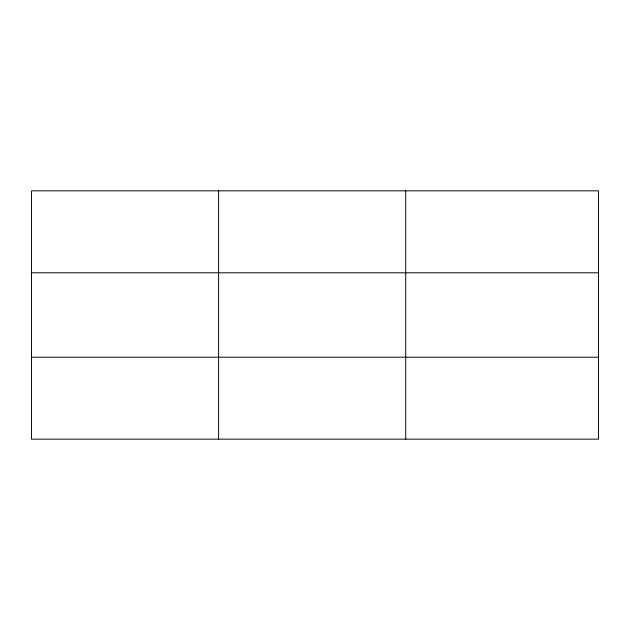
<?xml version="1.0" encoding="UTF-8"?>
<svg xmlns="http://www.w3.org/2000/svg" width="630" height="630" viewBox="0 0 630 630"><rect width="100%" height="100%" fill="white"/><g stroke="black" fill="none" stroke-linecap="round" stroke-linejoin="round"><path stroke-width="0.94" d="M218.61 439.157L218.61 190.843M405.72 439.157L405.72 190.843M31.5 272.79L598.5 272.79M31.5 357.21L598.5 357.21M598.5 418.674L598.5 439.157L31.5 439.157L31.5 190.843L598.5 190.843L598.5 418.674"/></g></svg>
